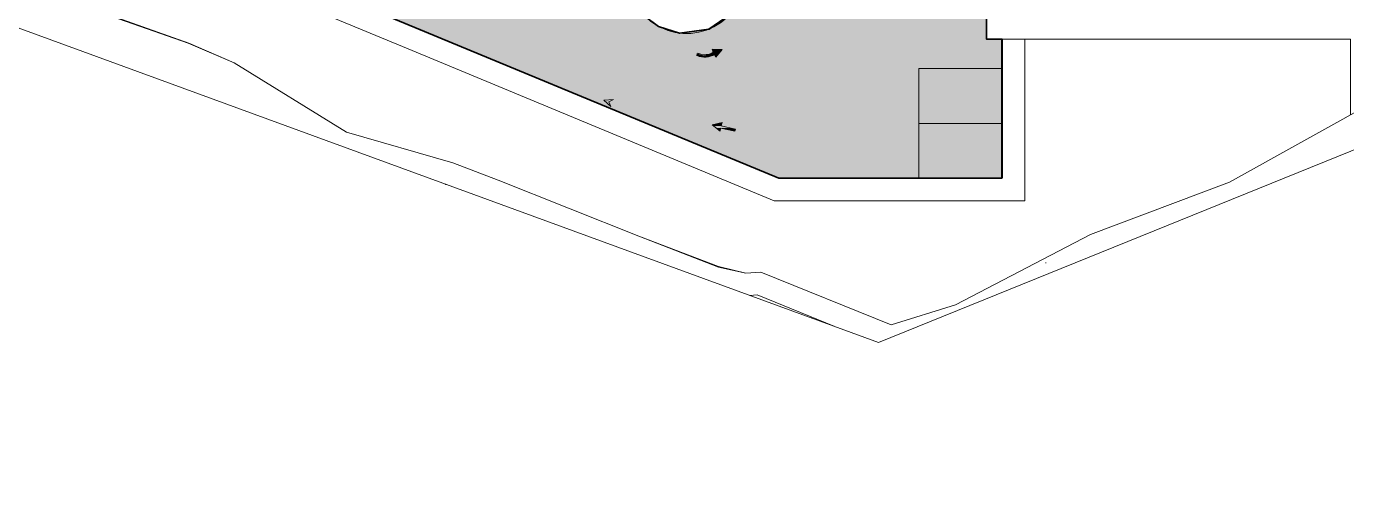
# Model space of a CAD drawing. Header units: inches. Extents: x 1969 to 240164, y 1364 to 46451.
# Drawn here: x 46889 to 55597, y 17221 to 20250 of the extents above; entities that cross this region are included whole.
import ezdxf

# ---------------------------------------------------------------- set-up
doc = ezdxf.new("R2010")
doc.units = ezdxf.units.IN
doc.header["$MEASUREMENT"] = 0
for name, color, linetype in [('PDF_0', 7, 'Continuous'), ('PDF_BOUNDARY', 7, 'Continuous'), ('PDF_cars', 7, 'Continuous'), ('PDF_earth cutting area', 7, 'Continuous'), ('PDF_ESElevation', 7, 'Continuous'), ('PDF_foot path', 7, 'Continuous'), ('PDF_Lines', 7, 'Continuous'), ('PDF_TXT', 7, 'Continuous'), ('PDF_Wall', 7, 'Continuous')]:
    doc.layers.add(name, color=color, linetype=linetype)

msp = doc.modelspace()

# ---------------------------------------------------------------- hatches: boundary and pattern name
at = {"true_color": 0xfecc66}
h = msp.add_hatch(color=31, dxfattribs=at)
h.dxf.hatch_style = 1
h.paths.add_polyline_path([(40008.3, 27445.2), (39953.1, 27576.4), (40565.8, 27834.4), (40621, 27703.3)])
h.paths.add_polyline_path([(40577.6, 27598.8), (40632.8, 27467.6), (40233.2, 27299.2), (40178, 27430.4)])
edge = h.paths.add_edge_path()
edge.add_line((23706.6, 23889.3), (23706.6, 23685.7))
edge.add_line((23706.6, 23685.7), (21592.3, 23685.7))
edge.add_arc((21564.1, 23607.1), 83.5, 70.24996, 109.75004)
edge.add_line((21535.9, 23685.7), (21474.3, 23685.7))
edge.add_line((21474.3, 23685.7), (21474.3, 23889.3))
edge.add_line((21474.3, 23889.3), (23706.6, 23889.3))
h.paths.add_polyline_path([(40196.6, 27136.6), (40128.6, 27004), (40083.8, 26760.5), (40108.3, 26579.1), (40179.2, 26411.1), (44054.9, 22879.7), (47494.3, 21707.1), (47774.4, 21648.7), (48167.3, 21655.3), (48593.7, 21785.4), (48790.3, 21898.1), (49229.2, 22267.9), (50678.1, 23493.2), (50859.2, 23699.7), (50983, 23900), (51090.8, 24169.8), (51148, 24487.9), (51993.8, 24488.6), (52290.4, 24048.9), (50849.8, 22717.9), (50714.5, 22526.6), (50622.5, 22254.5), (50606.5, 21925.5), (50606.5, 20998.1), (50696.2, 20675.3), (50766.7, 20544.7), (50964.4, 20319.7), (51058.4, 20250.3), (51196.7, 20206.5), (51389.7, 20233.1), (51523.7, 20325.3), (51622.3, 20503.8), (51622.3, 20773.7), (53221, 20773.7), (53221, 20166.3), (53323.2, 20166.3), (53323.2, 19249.4), (51850.7, 19249.4), (48876.6, 20483.8), (45963.5, 21489.1), (43693.6, 22262.7), (41571.7, 24195.4), (39950.9, 25674.8), (39044.1, 26554.3), (38079.5, 27215.6), (35857, 26162.3), (34994.2, 24093.5), (32860.7, 23926.1), (31214.3, 23858), (28068.1, 23728.3), (26623.6, 23670.7), (26125.1, 23748.9), (24768.5, 23544.4), (23827.6, 23544.4), (23273.3, 23447.3), (21482.5, 23346.7), (20701.9, 23346.7), (19975.8, 23179.6), (18647.9, 23098.7), (18526, 23021.2), (18458.9, 22934.2), (16811.9, 22382), (14065.1, 22382), (10291.7, 22150.2), (10399.9, 23009.2), (14054.9, 23234.2), (16268.8, 23125.1), (16401.4, 23136.9), (16539.8, 23172.8), (17389.5, 23514.9), (18148.7, 23728.4), (18898.7, 23820.5), (19842.9, 23871.6), (20739.4, 24014.8), (22123.3, 24079.5), (22770.9, 24079.5), (23779.9, 24246.6), (24703.7, 24246.6), (25375.2, 24342), (26135.3, 24457.9), (26581.9, 24376.1), (27205.7, 24393.1), (34200.4, 24679.5), (34926.4, 26329.3), (38395.3, 28029.7), (39197.5, 27689.4), (39688.1, 27614.9), (39863, 27631.6), (40107.6, 27695.3), (40153.2, 27713), (40296.7, 27791.6), (40552.7, 27873.4), (40725.6, 27893.1), (40799.6, 27443.2), (40565.9, 27413.6), (40402.5, 27338.4), (40299.1, 27258.4)])

# ---------------------------------------------------------------- linework, layer by layer
at = {"lineweight": 35}
for points in [[(53221, 20773.7), (53221, 20166.3), (53323.2, 20166.3), (53323.2, 19249.4), (51850.7, 19249.4), (48876.6, 20483.8)], [(50964.4, 20319.7), (51058.4, 20250.3), (51196.7, 20206.5), (51389.7, 20233.1), (51523.7, 20325.3)]]:
    msp.add_lwpolyline(points, dxfattribs=at)
for points in [[(53222.5, 20773.3), (53222.5, 20166), (53324.8, 20166), (53324.8, 19249), (51852.2, 19249), (48878.1, 20483.5)], [(50965.9, 20319.4), (51059.9, 20250), (51198.2, 20206.2), (51391.2, 20232.7), (51525.3, 20325)]]:
    msp.add_lwpolyline(points)
at = {"layer": 'PDF_0', "lineweight": 0}
msp.add_lwpolyline([(50744.4, 19722.9), (50696.6, 19763.8), (50761.4, 19767.2), (50730.7, 19753.5)], close=True, dxfattribs=at)
msp.add_lwpolyline([(53611.1, 18690), (53614.5, 18690)], dxfattribs=at)
at = {"layer": 'PDF_BOUNDARY', "lineweight": 0}
msp.add_lwpolyline([(58141.3, 26778.9), (58328.7, 27784.5), (58141.3, 26778.9), (58090.1, 25981.2), (58011.7, 25275.6), (57834.5, 22743), (57974.2, 20404.6), (57261.8, 20080.8), (57002.8, 19985.3), (52510.1, 18165.1), (43231.6, 21560.2), (38698, 25657.4), (38176.4, 20186.4), (37740.1, 15608.5), (29065, 15346.1), (24016.7, 15192.7), (18995.6, 15117.7), (19442.2, 16685.7), (8769.5, 16603.9), (8824, 18274.2), (8909.3, 20326.2), (8950.2, 20946.6), (9079.7, 21601.1), (9083.1, 21624.9)], dxfattribs=at)
at = {"layer": 'PDF_cars', "lineweight": 0}
for points in [[(53324.8, 19971.7), (53324.8, 19610.4), (52776, 19610.4), (52776, 19971.7)], [(53324.8, 19610.4), (53324.8, 19249), (52776, 19249), (52776, 19610.4)]]:
    msp.add_lwpolyline(points, close=True, dxfattribs=at)
at = {"layer": 'PDF_earth cutting area', "lineweight": 0}
msp.add_lwpolyline([(42311.2, 22582.8), (43405.4, 21621.5), (43998.5, 21451.1), (44359.8, 21328.4), (44567.8, 21256.8), (45515.4, 20881.8), (46507.3, 20609.1), (46800.5, 20513.7), (47451.5, 20319.4), (47959.4, 20138.7), (48259.4, 20009.2), (48999.1, 19552.4), (49701.3, 19351.3), (50001.3, 19235.4), (50928.4, 18867.3), (51453.4, 18666.2), (51634, 18621.8), (51732.9, 18628.7), (52591.9, 18281), (53018, 18413.9), (53907.6, 18877.5), (54824.6, 19221.8), (55843.8, 19791)], dxfattribs=at)
at = {"layer": 'PDF_ESElevation', "lineweight": 0}
for points in [[(53222.5, 20953.4), (53222.5, 20166)], [(53474.7, 20166), (53474.7, 19099.1), (51821.5, 19099.1)], [(53324.8, 20166), (53324.8, 19249), (51852.2, 19249)]]:
    msp.add_lwpolyline(points, dxfattribs=at)
msp.add_arc((51243.7, 20590.4), 386.9, 224.20376, 347.33829, dxfattribs=at)
at = {"layer": 'PDF_foot path', "lineweight": 0}
for points in [[(51852.2, 19249), (49490, 20230.8), (48705.9, 20554.6), (43695.1, 22262.3), (39451.3, 26127.8)], [(51821.5, 19099.1), (49432, 20091), (48651.4, 20414.8), (43616.7, 22129.4), (39352.4, 26018.7)], [(53222.5, 20166), (55622.2, 20166), (55622.2, 19668.3)]]:
    msp.add_lwpolyline(points, dxfattribs=at)
at = {"layer": 'PDF_Lines', "lineweight": 0}
msp.add_lwpolyline([(47451.5, 20316), (47956, 20138.7), (48259.4, 20009.2), (48999.1, 19552.4), (49701.3, 19351.3), (50001.3, 19235.4), (50928.4, 18867.3), (51453.4, 18662.7), (51634, 18621.8), (51732.9, 18628.7), (52591.9, 18281), (53018, 18413.9), (53907.6, 18877.5), (54824.6, 19221.8), (55843.8, 19791), (54824.6, 19221.8), (53907.6, 18877.5), (53018, 18413.9), (52591.9, 18281), (51732.9, 18628.7), (51634, 18621.8), (51453.4, 18666.2), (50928.4, 18867.3), (50001.3, 19235.4), (49701.3, 19351.3), (48999.1, 19552.4), (48259.4, 20009.2), (47959.4, 20138.7), (47451.5, 20319.4)], dxfattribs=at)
for points in [[(49660.4, 19208.1), (49653.6, 19208.1), (49653.6, 19211.6), (49653.6, 19208.1)], [(52220.3, 18270.7), (51709, 18478.7), (51661.3, 18475.3), (51709, 18478.7)]]:
    msp.add_lwpolyline(points, close=True, dxfattribs=at)
at = {"layer": 'PDF_TXT', "lineweight": 0}
msp.add_lwpolyline([(47744.7, 20213.7), (47744.7, 20213.7), (47744.7, 20213.7)], close=True, dxfattribs=at)
at = {"layer": 'PDF_Wall', "lineweight": 0}
for points in [[(51313.6, 20070.5), (51310.2, 20056.9)], [(51419.3, 20077.4), (51412.5, 20101.2), (51477.2, 20097.8), (51436.3, 20046.7), (51426.1, 20067.1)]]:
    msp.add_lwpolyline(points, dxfattribs=at)
msp.add_lwpolyline([(51477.2, 19617.2), (51470.4, 19593.3), (51565.9, 19572.9), (51562.4, 19559.2), (51467, 19579.7), (51463.6, 19559.2), (51412.5, 19600.1)], close=True, dxfattribs=at)
for centre, radius, start, end in [((51363, 20167.7), 121, 245.20383, 303.39808), ((51363, 20171.1), 107.4, 245.29281, 304.06252)]:
    msp.add_arc(centre, radius, start, end, dxfattribs=at)
at = {"layer": 'PDF_Wall', "transparency": 33554559}
for points in [[(51313.6, 20063.7), (51351.1, 20060.3), (51310.2, 20060.3)], [(51368.2, 20060.3), (51368.2, 20060.3), (51310.2, 20060.3)], [(51368.2, 20060.3), (51310.2, 20060.3), (51351.1, 20060.3)], [(51412.5, 20060.3), (51310.2, 20060.3), (51409.1, 20056.9)], [(51310.2, 20060.3), (51409.1, 20056.9), (51310.2, 20056.9)], [(51409.1, 20056.9), (51310.2, 20056.9), (51313.6, 20056.9)], [(51310.2, 20056.9), (51409.1, 20056.9), (51409.1, 20056.9)], [(51313.6, 20070.5), (51317, 20070.5), (51317, 20070.5)], [(51317, 20070.5), (51313.6, 20070.5), (51334.1, 20063.7)], [(51313.6, 20070.5), (51334.1, 20063.7), (51313.6, 20063.7)], [(51334.1, 20063.7), (51313.6, 20063.7), (51351.1, 20060.3)], [(51409.1, 20056.9), (51313.6, 20056.9), (51392, 20050.1)], [(51313.6, 20056.9), (51392, 20050.1), (51327.2, 20050.1)], [(51392, 20050.1), (51327.2, 20050.1), (51388.6, 20050.1)], [(51327.2, 20050.1), (51388.6, 20050.1), (51330.7, 20050.1)], [(51330.7, 20050.1), (51347.7, 20046.7), (51371.6, 20046.7)], [(51330.7, 20050.1), (51388.6, 20050.1), (51371.6, 20046.7)], [(51347.7, 20046.7), (51371.6, 20046.7), (51368.2, 20046.7)], [(51388.6, 20063.7), (51412.5, 20060.3), (51368.2, 20060.3)], [(51398.8, 20067.1), (51419.3, 20063.7), (51388.6, 20063.7)], [(51419.3, 20063.7), (51388.6, 20063.7), (51412.5, 20060.3)], [(51405.6, 20070.5), (51453.4, 20067.1), (51398.8, 20067.1)], [(51426.1, 20067.1), (51398.8, 20067.1), (51419.3, 20063.7)], [(51419.3, 20077.4), (51453.4, 20070.5), (51405.6, 20070.5)], [(51453.4, 20070.5), (51405.6, 20070.5), (51453.4, 20067.1)], [(51412.5, 20101.2), (51477.2, 20097.8), (51412.5, 20097.8)], [(51477.2, 20097.8), (51412.5, 20097.8), (51463.6, 20077.4)], [(51412.5, 20097.8), (51463.6, 20077.4), (51419.3, 20077.4)], [(51463.6, 20077.4), (51419.3, 20077.4), (51453.4, 20070.5)], [(51436.3, 20046.7), (51432.9, 20046.7), (51426.1, 20067.1)], [(51426.1, 20067.1), (51453.4, 20067.1), (51436.3, 20046.7)], [(51436.3, 20046.7), (51436.3, 20046.7), (51432.9, 20046.7)], [(51477.2, 19617.2), (51473.8, 19600.1), (51412.5, 19600.1)], [(51473.8, 19600.1), (51412.5, 19600.1), (51470.4, 19593.3)], [(51412.5, 19600.1), (51470.4, 19593.3), (51419.3, 19593.3)], [(51470.4, 19593.3), (51419.3, 19593.3), (51528.4, 19579.7)], [(51419.3, 19593.3), (51528.4, 19579.7), (51436.3, 19579.7)], [(51463.6, 19559.2), (51460.2, 19559.2), (51436.3, 19579.7)], [(51436.3, 19579.7), (51467, 19579.7), (51463.6, 19559.2)], [(51463.6, 19559.2), (51463.6, 19559.2), (51460.2, 19559.2)], [(51467, 19579.7), (51507.9, 19572.9), (51565.9, 19572.9)], [(51467, 19579.7), (51528.4, 19579.7), (51565.9, 19572.9)], [(51507.9, 19572.9), (51565.9, 19572.9), (51562.4, 19559.2)]]:
    msp.add_solid(points, dxfattribs=at)

doc.saveas('drawing.dxf')
